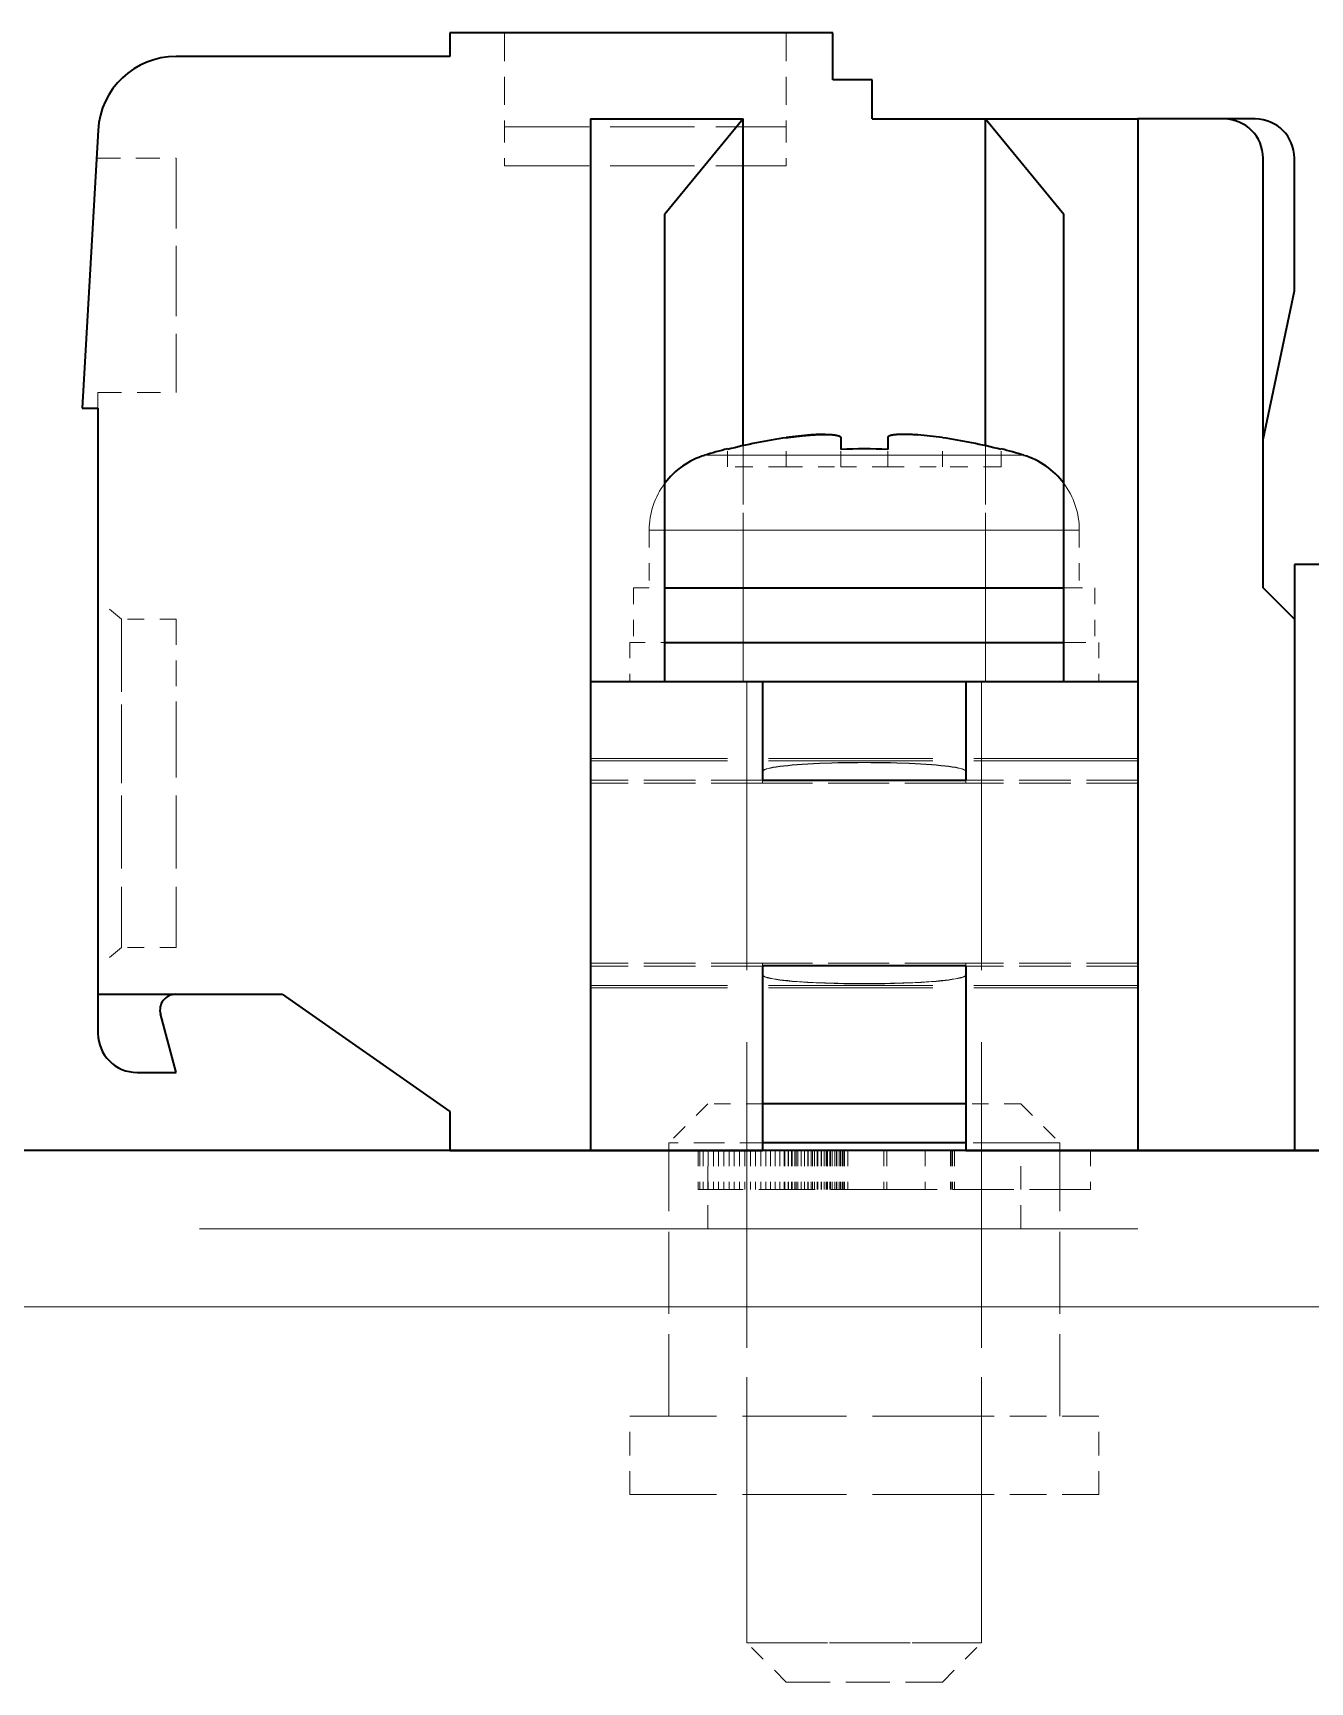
# Model space of a CAD drawing. Extents: x 23 to 587, y 4 to 413.
# Drawn here: x 86.61 to 94.77, y 245.45 to 256 of the extents above; entities that cross this region are included whole.
import ezdxf

# ---------------------------------------------------------------- set-up
doc = ezdxf.new("R2010")
doc.units = 0
doc.linetypes.add('DASHED', pattern=[15, 12, -3])
doc.layers.get('0').update_dxf_attribs({"lineweight": 13})

# ---------------------------------------------------------------- blocks, each defined once
blk = doc.blocks.new('BLOCK6915')
at = {"color": 7, "lineweight": 35, "ltscale": 0.1225}
blk.add_line((4.1, 83.8), (-0.8, 83.8), dxfattribs=at)
at = {"color": 7, "lineweight": 35, "ltscale": 0.0075}
blk.add_line((-0.8, 83.8), (-0.8, 83.5), dxfattribs=at)
at = {"color": 7, "linetype": 'DASHED', "lineweight": 13, "ltscale": 0.03}
for p, q in [((-0.1, 83.8), (-0.1, 82.6)), ((3.5, 83.8), (3.5, 82.6))]:
    blk.add_line(p, q, dxfattribs=at)
at = {"color": 7, "lineweight": 35, "ltscale": 0.015}
blk.add_line((4.1, 83.2), (4.1, 83.8), dxfattribs=at)
at = {"color": 7, "lineweight": 35, "ltscale": 0.0875}
blk.add_line((-0.8, 83.5), (-4.3, 83.5), dxfattribs=at)
at = {"color": 7, "lineweight": 35, "ltscale": 0.0125}
for p, q in [((4.6, 83.2), (4.1, 83.2)), ((4.6, 82.7), (4.6, 83.2)), ((-5.3, 71.5), (-5.3, 71)), ((-4.8, 70.5), (-4.3, 70.5)), ((-0.8, 70), (-0.8, 69.5))]:
    blk.add_line(p, q, dxfattribs=at)
at = {"color": 7, "lineweight": 35, "ltscale": 0.089058}
blk.add_line((-5.298, 82.557), (-5.5, 79), dxfattribs=at)
at = {"color": 7, "linetype": 'DASHED', "lineweight": 13, "ltscale": 0.09}
for p, q in [((-0.1, 82.6), (3.5, 82.6)), ((-0.1, 82.1), (3.5, 82.1))]:
    blk.add_line(p, q, dxfattribs=at)
at = {"color": 7, "linetype": 'DASHED', "lineweight": 13, "ltscale": 0.0125}
for p, q in [((-0.1, 82.6), (-0.1, 82.1)), ((3.5, 82.6), (3.5, 82.1)), ((1.5, 76), (1.5, 75.5)), ((7.5, 76), (7.5, 75.5)), ((2.375, 69.5), (2.375, 69)), ((2.395, 69.5), (2.395, 69)), ((2.44, 69.5), (2.44, 69)), ((2.505, 69.5), (2.505, 69)), ((2.571, 69.5), (2.571, 69)), ((2.637, 69.5), (2.637, 69)), ((2.704, 69.5), (2.704, 69)), ((2.771, 69.5), (2.771, 69)), ((2.838, 69.5), (2.838, 69)), ((2.906, 69.5), (2.906, 69)), ((2.974, 69.5), (2.974, 69)), ((3.043, 69.5), (3.043, 69)), ((3.111, 69.5), (3.111, 69)), ((3.177, 69.5), (3.177, 69)), ((3.241, 69.5), (3.241, 69)), ((3.302, 69.5), (3.302, 69)), ((3.362, 69.5), (3.362, 69)), ((3.42, 69.5), (3.42, 69)), ((3.475, 69.5), (3.475, 69)), ((3.483, 69.5), (3.483, 69)), ((3.525, 69.5), (3.525, 69)), ((3.529, 69.5), (3.529, 69)), ((3.568, 69.5), (3.568, 69)), ((3.58, 69.5), (3.58, 69)), ((3.61, 69.5), (3.61, 69)), ((3.63, 69.5), (3.63, 69)), ((3.652, 69.5), (3.652, 69)), ((3.694, 69.5), (3.694, 69)), ((3.737, 69.5), (3.737, 69)), ((3.779, 69.5), (3.779, 69)), ((3.781, 69.5), (3.781, 69)), ((3.821, 69.5), (3.821, 69)), ((3.839, 69.5), (3.839, 69)), ((3.864, 69.5), (3.864, 69)), ((3.898, 69.5), (3.898, 69)), ((3.906, 69.5), (3.906, 69)), ((3.947, 69.5), (3.947, 69)), ((3.955, 69.5), (3.955, 69)), ((3.986, 69.5), (3.986, 69)), ((4.013, 69.5), (4.013, 69)), ((4.023, 69.5), (4.023, 69)), ((4.03, 69.5), (4.03, 69)), ((4.058, 69.5), (4.058, 69)), ((4.069, 69.5), (4.069, 69)), ((4.09, 69.5), (4.09, 69)), ((4.091, 69.5), (4.091, 69)), ((4.122, 69.5), (4.122, 69)), ((4.125, 69.5), (4.125, 69)), ((4.146, 69.5), (4.146, 69)), ((4.15, 69.5), (4.15, 69)), ((4.177, 69.5), (4.177, 69)), ((4.181, 69.5), (4.181, 69)), ((4.198, 69.5), (4.198, 69)), ((4.201, 69.5), (4.201, 69)), ((4.223, 69.5), (4.223, 69)), ((4.237, 69.5), (4.237, 69)), ((4.247, 69.5), (4.247, 69)), ((4.291, 69.5), (4.291, 69)), ((4.752, 69.5), (4.752, 69)), ((4.789, 69.5), (4.789, 69)), ((5.277, 69.5), (5.277, 69)), ((5.604, 69.5), (5.604, 69)), ((5.611, 69.5), (5.611, 69)), ((5.63, 69.5), (5.63, 69)), ((5.652, 69.5), (5.652, 69)), ((7.395, 69.5), (7.395, 69))]:
    blk.add_line(p, q, dxfattribs=at)
at = {"color": 7, "lineweight": 35, "ltscale": 0.18}
for p, q in [((1, 82.7), (1, 75.5)), ((8, 82.7), (8, 75.5))]:
    blk.add_line(p, q, dxfattribs=at)
at = {"color": 7, "linetype": 'DASHED', "lineweight": 13, "ltscale": 0.04875}
blk.add_line((1, 82.7), (2.95, 82.7), dxfattribs=at)
at = {"color": 7, "lineweight": 35, "ltscale": 0.04875}
for p, q in [((1, 82.7), (2.95, 82.7)), ((6.05, 82.7), (8, 82.7))]:
    blk.add_line(p, q, dxfattribs=at)
at = {"color": 7, "linetype": 'DASHED', "lineweight": 13, "ltscale": 0.039443}
for p, q in [((2.95, 82.7), (1.95, 81.48)), ((6.05, 82.7), (7.05, 81.48))]:
    blk.add_line(p, q, dxfattribs=at)
at = {"color": 7, "lineweight": 35, "ltscale": 0.039443}
for p, q in [((2.95, 82.7), (1.95, 81.48)), ((6.05, 82.7), (7.05, 81.48))]:
    blk.add_line(p, q, dxfattribs=at)
at = {"color": 7, "linetype": 'DASHED', "lineweight": 13, "ltscale": 0.18}
for p, q in [((2.95, 75.5), (2.95, 82.7)), ((6.05, 75.5), (6.05, 82.7))]:
    blk.add_line(p, q, dxfattribs=at)
at = {"color": 7, "lineweight": 35, "ltscale": 0.104509}
for p, q in [((2.95, 78.52), (2.95, 82.7)), ((6.05, 78.52), (6.05, 82.7))]:
    blk.add_line(p, q, dxfattribs=at)
at = {"color": 7, "lineweight": 35, "ltscale": 0.03625}
blk.add_line((4.6, 82.7), (6.05, 82.7), dxfattribs=at)
at = {"color": 7, "lineweight": 35, "ltscale": 0.0275}
blk.add_line((9.1, 82.7), (8, 82.7), dxfattribs=at)
at = {"color": 7, "lineweight": 35, "ltscale": 0.01}
blk.add_line((9.5, 82.7), (9.1, 82.7), dxfattribs=at)
at = {"color": 7, "linetype": 'DASHED', "lineweight": 13, "ltscale": 0.025465}
blk.add_line((-5.319, 82.2), (-4.3, 82.2), dxfattribs=at)
at = {"color": 7, "linetype": 'DASHED', "lineweight": 13, "ltscale": 0.075}
blk.add_line((-4.3, 82.2), (-4.3, 79.2), dxfattribs=at)
at = {"color": 7, "lineweight": 35, "ltscale": 0.1375}
blk.add_line((9.6, 76.7), (9.6, 82.2), dxfattribs=at)
at = {"color": 7, "lineweight": 35, "ltscale": 0.0425}
blk.add_line((10, 80.5), (10, 82.2), dxfattribs=at)
at = {"color": 7, "lineweight": 35, "ltscale": 0.149492}
for p, q in [((1.95, 75.5), (1.95, 81.48)), ((7.05, 75.5), (7.05, 81.48))]:
    blk.add_line(p, q, dxfattribs=at)
at = {"color": 7, "lineweight": 35, "ltscale": 0.048541}
blk.add_line((9.6, 78.6), (10, 80.5), dxfattribs=at)
at = {"color": 7, "linetype": 'DASHED', "lineweight": 13, "ltscale": 0.005}
blk.add_line((-5.3, 79.2), (-5.3, 79), dxfattribs=at)
at = {"color": 7, "linetype": 'DASHED', "lineweight": 13, "ltscale": 0.025}
for p, q in [((-5.3, 79.2), (-4.3, 79.2)), ((2.5, 68.5), (2.5, 69.5)), ((2.5, 68.5), (2.5, 69.5)), ((6.5, 68.5), (6.5, 69.5)), ((6.5, 68.5), (6.5, 69.5)), ((1.5, 65.1), (1.5, 66.1)), ((7.5, 65.1), (7.5, 66.1))]:
    blk.add_line(p, q, dxfattribs=at)
at = {"color": 7, "lineweight": 35, "ltscale": 0.005}
blk.add_line((-5.5, 79), (-5.3, 79), dxfattribs=at)
at = {"color": 7, "lineweight": 35, "ltscale": 0.1875}
for p, q in [((-5.3, 79), (-5.3, 71.5)), ((10, 77), (10, 69.5))]:
    blk.add_line(p, q, dxfattribs=at)
at = {"color": 7, "linetype": 'DASHED', "lineweight": 13, "ltscale": 0.075491}
for p, q in [((2.95, 75.5), (2.95, 78.52)), ((6.05, 75.5), (6.05, 78.52))]:
    blk.add_line(p, q, dxfattribs=at)
at = {"color": 7, "linetype": 'DASHED', "lineweight": 13, "ltscale": 0.009293}
for p, q in [((3.5, 78.25), (3.5, 78.622)), ((3.5, 78.25), (3.5, 78.622)), ((5.5, 78.25), (5.5, 78.622)), ((5.5, 78.25), (5.5, 78.622))]:
    blk.add_line(p, q, dxfattribs=at)
at = {"color": 7, "lineweight": 35, "ltscale": 0.003766}
for p, q in [((4.2, 78.622), (4.2, 78.471)), ((4.8, 78.622), (4.8, 78.471))]:
    blk.add_line(p, q, dxfattribs=at)
at = {"color": 7, "lineweight": 13, "ltscale": 0.095835}
blk.add_line((2.458, 78.396), (6.292, 78.396), dxfattribs=at)
at = {"color": 7, "linetype": 'DASHED', "lineweight": 13, "ltscale": 0.006248}
blk.add_line((2.458, 78.396), (2.708, 78.396), dxfattribs=at)
at = {"color": 7, "linetype": 'DASHED', "lineweight": 13, "ltscale": 0.095835}
blk.add_line((2.708, 78.396), (6.542, 78.396), dxfattribs=at)
at = {"color": 7, "lineweight": 35, "ltscale": 0.000166026}
for p, q in [((2.75, 78.478), (2.75, 78.471)), ((6.25, 78.478), (6.25, 78.471))]:
    blk.add_line(p, q, dxfattribs=at)
at = {"color": 7, "linetype": 'DASHED', "lineweight": 13, "ltscale": 0.005527}
for p, q in [((2.75, 78.25), (2.75, 78.471)), ((4.2, 78.25), (4.2, 78.471)), ((4.8, 78.25), (4.8, 78.471)), ((6.25, 78.25), (6.25, 78.471))]:
    blk.add_line(p, q, dxfattribs=at)
at = {"color": 7, "lineweight": 13, "ltscale": 0.006248}
blk.add_line((6.292, 78.396), (6.542, 78.396), dxfattribs=at)
at = {"color": 7, "linetype": 'DASHED', "lineweight": 13, "ltscale": 0.01875}
for p, q in [((3.5, 78.25), (2.75, 78.25)), ((6.25, 78.25), (5.5, 78.25))]:
    blk.add_line(p, q, dxfattribs=at)
at = {"color": 7, "linetype": 'DASHED', "lineweight": 13, "ltscale": 0.0175}
for p, q in [((3.5, 78.25), (4.2, 78.25)), ((4.8, 78.25), (5.5, 78.25)), ((1.55, 76.7), (1.55, 76)), ((7.45, 76.7), (7.45, 76)), ((-4.3, 76.3), (-5, 76.3)), ((-4.3, 76.3), (-5, 76.3)), ((-4.3, 76.3), (-5, 76.3)), ((-4.3, 72.1), (-5, 72.1)), ((-4.3, 72.1), (-5, 72.1)), ((-4.3, 72.1), (-5, 72.1)), ((3.2, 70.1), (2.5, 70.1)), ((6.5, 70.1), (5.8, 70.1))]:
    blk.add_line(p, q, dxfattribs=at)
at = {"color": 7, "linetype": 'DASHED', "lineweight": 13, "ltscale": 0.014999}
blk.add_line((4.8, 78.25), (4.2, 78.25), dxfattribs=at)
at = {"color": 7, "linetype": 'DASHED', "lineweight": 13, "ltscale": 0.008416}
blk.add_line((1.75, 77.439), (2.087, 77.439), dxfattribs=at)
at = {"color": 7, "linetype": 'DASHED', "lineweight": 13, "ltscale": 0.018478}
for p, q in [((1.75, 77.439), (1.75, 76.7)), ((7.25, 77.439), (7.25, 76.7))]:
    blk.add_line(p, q, dxfattribs=at)
at = {"color": 7, "lineweight": 13, "ltscale": 0.124079}
blk.add_line((1.95, 77.439), (6.913, 77.439), dxfattribs=at)
at = {"color": 7, "linetype": 'DASHED', "lineweight": 13, "ltscale": 0.129084}
blk.add_line((2.087, 77.439), (7.25, 77.439), dxfattribs=at)
at = {"color": 7, "lineweight": 13, "ltscale": 0.003412}
blk.add_line((6.913, 77.439), (7.05, 77.439), dxfattribs=at)
at = {"color": 7, "lineweight": 35, "ltscale": 0.065}
for p, q in [((12.6, 77), (10, 77)), ((5.8, 74.236), (3.2, 74.236)), ((5.8, 71.864), (3.2, 71.864))]:
    blk.add_line(p, q, dxfattribs=at)
at = {"color": 7, "linetype": 'DASHED', "lineweight": 13, "ltscale": 0.010001}
blk.add_line((1.55, 76.7), (1.95, 76.7), dxfattribs=at)
at = {"color": 7, "lineweight": 35, "ltscale": 0.127499}
blk.add_line((1.95, 76.7), (7.05, 76.7), dxfattribs=at)
at = {"color": 7, "linetype": 'DASHED', "lineweight": 13, "ltscale": 0.000972347}
blk.add_line((7.05, 76.7), (7.089, 76.7), dxfattribs=at)
at = {"color": 7, "linetype": 'DASHED', "lineweight": 13, "ltscale": 0.009028}
blk.add_line((7.089, 76.7), (7.45, 76.7), dxfattribs=at)
at = {"color": 7, "lineweight": 35, "ltscale": 0.014142}
blk.add_line((10, 76.3), (9.6, 76.7), dxfattribs=at)
at = {"color": 7, "linetype": 'DASHED', "lineweight": 13, "ltscale": 0.009763}
for p, q in [((-5, 76.3), (-5.3, 76.55)), ((-5, 76.3), (-5.3, 76.55)), ((-5, 76.3), (-5.3, 76.55)), ((-5, 72.1), (-5.3, 71.85)), ((-5, 72.1), (-5.3, 71.85)), ((-5, 72.1), (-5.3, 71.85))]:
    blk.add_line(p, q, dxfattribs=at)
at = {"color": 7, "linetype": 'DASHED', "lineweight": 13, "ltscale": 0.07767}
for p, q in [((-5, 76.3), (-5, 73.193)), ((-5, 76.3), (-5, 73.193)), ((-5, 76.3), (-5, 73.193)), ((-5, 75.207), (-5, 72.1)), ((-5, 75.207), (-5, 72.1)), ((-5, 75.207), (-5, 72.1)), ((-4.3, 75.207), (-4.3, 72.1))]:
    blk.add_line(p, q, dxfattribs=at)
at = {"color": 7, "linetype": 'DASHED', "lineweight": 13, "ltscale": 0.02733}
blk.add_line((-4.3, 76.3), (-4.3, 75.207), dxfattribs=at)
at = {"color": 7, "linetype": 'DASHED', "lineweight": 13, "ltscale": 0.011252}
for p, q in [((1.5, 76), (1.95, 76)), ((1.5, 75.5), (1.95, 75.5))]:
    blk.add_line(p, q, dxfattribs=at)
at = {"color": 7, "lineweight": 35, "ltscale": 0.127497}
for p, q in [((1.95, 76), (7.05, 76)), ((1.95, 75.5), (7.05, 75.5))]:
    blk.add_line(p, q, dxfattribs=at)
at = {"color": 7, "linetype": 'DASHED', "lineweight": 13, "ltscale": 0.00207}
for p, q in [((7.05, 76), (7.133, 76)), ((7.05, 75.5), (7.133, 75.5))]:
    blk.add_line(p, q, dxfattribs=at)
at = {"color": 7, "linetype": 'DASHED', "lineweight": 13, "ltscale": 0.009181}
for p, q in [((7.133, 76), (7.5, 76)), ((7.133, 75.5), (7.5, 75.5))]:
    blk.add_line(p, q, dxfattribs=at)
at = {"color": 7, "lineweight": 35, "ltscale": 0.15}
for p, q in [((1, 75.5), (1, 69.5)), ((8, 75.5), (8, 69.5))]:
    blk.add_line(p, q, dxfattribs=at)
at = {"color": 7, "lineweight": 35, "ltscale": 0.02375}
for p, q in [((1, 75.5), (1.95, 75.5)), ((7.05, 75.5), (8, 75.5))]:
    blk.add_line(p, q, dxfattribs=at)
at = {"color": 7, "linetype": 'DASHED', "lineweight": 13, "ltscale": 0.02375}
for p, q in [((1, 75.5), (1.95, 75.5)), ((7.05, 75.5), (8, 75.5))]:
    blk.add_line(p, q, dxfattribs=at)
at = {"color": 7, "lineweight": 35, "ltscale": 0.03125}
for p, q in [((1.95, 75.5), (3.2, 75.5)), ((5.8, 75.5), (7.05, 75.5))]:
    blk.add_line(p, q, dxfattribs=at)
at = {"color": 7, "linetype": 'DASHED', "lineweight": 13, "ltscale": 0.3075}
for p, q in [((3, 75.5), (3, 63.2)), ((6, 75.5), (6, 63.2))]:
    blk.add_line(p, q, dxfattribs=at)
at = {"color": 7, "lineweight": 35, "ltscale": 0.031593}
for p, q in [((3.2, 75.5), (3.2, 74.236)), ((5.8, 75.5), (5.8, 74.236))]:
    blk.add_line(p, q, dxfattribs=at)
at = {"color": 7, "linetype": 'DASHED', "lineweight": 13, "ltscale": 0.065}
for p, q in [((5.8, 75.5), (3.2, 75.5)), ((5.8, 74.201), (3.2, 74.201)), ((5.8, 71.899), (3.2, 71.899)), ((5.8, 69.5), (3.2, 69.5))]:
    blk.add_line(p, q, dxfattribs=at)
at = {"color": 7, "linetype": 'DASHED', "lineweight": 13, "ltscale": 0.175}
for p, q in [((8, 74.516), (1, 74.516)), ((8, 74.486), (1, 74.486)), ((8, 71.614), (1, 71.614)), ((8, 71.584), (1, 71.584))]:
    blk.add_line(p, q, dxfattribs=at)
at = {"color": 7, "linetype": 'DASHED', "lineweight": 13, "ltscale": 0.055}
for p, q in [((3.2, 74.241), (1, 74.241)), ((3.2, 74.201), (1, 74.201)), ((8, 74.241), (5.8, 74.241)), ((8, 74.201), (5.8, 74.201)), ((3.2, 71.899), (1, 71.899)), ((3.2, 71.859), (1, 71.859)), ((8, 71.899), (5.8, 71.899)), ((8, 71.859), (5.8, 71.859))]:
    blk.add_line(p, q, dxfattribs=at)
at = {"color": 7, "linetype": 'DASHED', "lineweight": 13, "ltscale": 0.000874372}
for p, q in [((3.2, 74.236), (3.2, 74.201)), ((5.8, 74.236), (5.8, 74.201))]:
    blk.add_line(p, q, dxfattribs=at)
at = {"color": 7, "linetype": 'DASHED', "lineweight": 13, "ltscale": 0.00087537}
for p, q in [((3.2, 71.899), (3.2, 71.864)), ((5.8, 71.899), (5.8, 71.864))]:
    blk.add_line(p, q, dxfattribs=at)
at = {"color": 7, "lineweight": 35, "ltscale": 0.059093}
for p, q in [((3.2, 71.864), (3.2, 69.5)), ((5.8, 71.864), (5.8, 69.5))]:
    blk.add_line(p, q, dxfattribs=at)
at = {"color": 7, "lineweight": 35, "ltscale": 0.058944}
blk.add_line((-5.3, 71.5), (-2.942, 71.5), dxfattribs=at)
at = {"color": 7, "lineweight": 35, "ltscale": 0.065379}
blk.add_line((-2.942, 71.5), (-0.8, 70), dxfattribs=at)
at = {"color": 7, "lineweight": 35, "ltscale": 0.019366}
blk.add_line((-4.3, 70.5), (-4.5, 71.248), dxfattribs=at)
at = {"color": 7, "linetype": 'DASHED', "lineweight": 13, "ltscale": 0.017678}
for p, q in [((2.5, 70.1), (2, 69.6)), ((6.5, 70.1), (7, 69.6)), ((3.5, 62.7), (3, 63.2)), ((5.5, 62.7), (6, 63.2))]:
    blk.add_line(p, q, dxfattribs=at)
at = {"color": 7, "linetype": 'DASHED', "lineweight": 13, "ltscale": 0.125}
for p, q in [((3, 65.1), (3, 70.1)), ((6, 65.1), (6, 70.1))]:
    blk.add_line(p, q, dxfattribs=at)
at = {"color": 7, "lineweight": 35, "ltscale": 0.056471}
blk.add_line((5.459, 70.1), (3.2, 70.1), dxfattribs=at)
at = {"color": 7, "lineweight": 35, "ltscale": 0.008529}
blk.add_line((5.8, 70.1), (5.459, 70.1), dxfattribs=at)
at = {"color": 7, "lineweight": 35}
blk.add_line((68, 69.5), (-68, 69.5), dxfattribs=at)
at = {"color": 7, "lineweight": 35, "ltscale": 0.045}
blk.add_line((-0.8, 69.5), (1, 69.5), dxfattribs=at)
at = {"color": 7, "lineweight": 35, "ltscale": 0.055}
for p, q in [((1, 69.5), (3.2, 69.5)), ((5.8, 69.5), (8, 69.5))]:
    blk.add_line(p, q, dxfattribs=at)
at = {"color": 7, "linetype": 'DASHED', "lineweight": 13, "ltscale": 0.032536}
blk.add_line((3.301, 69.6), (2, 69.6), dxfattribs=at)
at = {"color": 7, "linetype": 'DASHED', "lineweight": 13, "ltscale": 0.0875}
for p, q in [((2, 66.1), (2, 69.6)), ((7, 66.1), (7, 69.6))]:
    blk.add_line(p, q, dxfattribs=at)
at = {"color": 7, "lineweight": 35, "ltscale": 0.062464}
blk.add_line((5.699, 69.6), (3.2, 69.6), dxfattribs=at)
at = {"color": 7, "linetype": 'DASHED', "lineweight": 13, "ltscale": 0.092464}
blk.add_line((7, 69.6), (3.301, 69.6), dxfattribs=at)
at = {"color": 7, "lineweight": 35, "ltscale": 0.002536}
blk.add_line((5.8, 69.6), (5.699, 69.6), dxfattribs=at)
at = {"color": 7, "lineweight": 35, "ltscale": 0.05}
blk.add_line((8, 69.5), (10, 69.5), dxfattribs=at)
at = {"color": 7, "lineweight": 35, "ltscale": 0.125}
blk.add_line((10, 69.5), (15, 69.5), dxfattribs=at)
at = {"color": 7, "linetype": 'DASHED', "lineweight": 13, "ltscale": 0.00051159}
blk.add_line((2.395, 69), (2.375, 69), dxfattribs=at)
at = {"color": 7, "linetype": 'DASHED', "lineweight": 13, "ltscale": 0.059857}
blk.add_line((4.789, 69), (2.395, 69), dxfattribs=at)
at = {"color": 7, "linetype": 'DASHED', "lineweight": 13, "ltscale": 0.065143}
blk.add_line((7.395, 69), (4.789, 69), dxfattribs=at)
at = {"color": 7, "linetype": 'DASHED', "lineweight": 13}
for p, q in [((68, 68.5), (-68, 68.5)), ((68, 67.5), (-68, 67.5)), ((68, 67.5), (-68, 67.5)), ((-68, 67.5), (68, 67.5))]:
    blk.add_line(p, q, dxfattribs=at)
at = {"color": 7, "lineweight": 13}
blk.add_line((68, 67.5), (-68, 67.5), dxfattribs=at)
at = {"color": 7, "linetype": 'DASHED', "lineweight": 13, "ltscale": 0.110957}
for p, q in [((5.938, 66.1), (1.5, 66.1)), ((5.938, 65.1), (1.5, 65.1))]:
    blk.add_line(p, q, dxfattribs=at)
at = {"color": 7, "linetype": 'DASHED', "lineweight": 13, "ltscale": 0.039043}
for p, q in [((7.5, 66.1), (5.938, 66.1)), ((7.5, 65.1), (5.938, 65.1))]:
    blk.add_line(p, q, dxfattribs=at)
at = {"color": 7, "linetype": 'DASHED', "lineweight": 13, "ltscale": 0.070409}
for p, q in [((3, 63.2), (5.816, 63.2)), ((3.184, 63.2), (6, 63.2))]:
    blk.add_line(p, q, dxfattribs=at)
at = {"color": 7, "linetype": 'DASHED', "lineweight": 13, "ltscale": 0.04694}
blk.add_line((3.5, 62.7), (5.378, 62.7), dxfattribs=at)
at = {"color": 7, "linetype": 'DASHED', "lineweight": 13, "ltscale": 0.00306}
blk.add_line((5.378, 62.7), (5.5, 62.7), dxfattribs=at)
at = {"color": 7, "lineweight": 35}
for centre, radius, start, end in [((-4.3, 82.5), 1, 90, 176.7557), ((9.1, 82.2), 0.5, 0, 90), ((9.5, 82.2), 0.5, 0, 90), ((4.5, 71.7), 6.993, 98.2207, 104.4915), ((4.5, 71.7), 6.993, 98.2207, 104.4915), ((4.145, 74.217), 4.452, 94.2546, 98.3259), ((4.008, 76.106), 2.558, 90.2097, 94.3338), ((4.855, 74.217), 4.452, 81.6741, 85.7454), ((4.5, 71.699), 6.994, 75.509, 81.7788), ((4.5, 71.699), 6.994, 75.509, 81.7788), ((2.75, 77.439), 1, 106.9578, 143.13), ((4.509, 71.667), 7.035, 104.4816, 106.9495), ((4.5, 71.699), 6.779, 87.4636, 92.5364), ((4.5, 71.699), 6.779, 87.4636, 92.5364), ((4.491, 71.667), 7.035, 73.0505, 75.5184), ((6.25, 77.439), 1, 36.8698, 73.0422), ((-4.307, 71.3), 0.2, 90, 195), ((-4.8, 71), 0.5, 180, 270)]:
    blk.add_arc(centre, radius, start, end, dxfattribs=at)
at = {"color": 7, "linetype": 'DASHED', "lineweight": 13}
for centre, radius, start, end in [((4.945, 75.065), 3.599, 81.1338, 89.2599), ((2.75, 77.439), 1, 143.1301, 180), ((6.25, 77.439), 1, 0, 36.8698)]:
    blk.add_arc(centre, radius, start, end, dxfattribs=at)
for centre, major_axis, start_param, end_param in [((4.5, 74.354), (1.3, 0), 0, 3.141593), ((4.5, 74.35), (1.3, 0), 6.283185, 9.424778), ((4.5, 71.75), (-1.3, 0), 0, 3.141593), ((4.5, 71.746), (1.3, 0), 3.141593, 6.283185)]:
    blk.add_ellipse(centre, major_axis=major_axis, ratio=0.087489, start_param=start_param, end_param=end_param, dxfattribs=at)
at = {"color": 7, "lineweight": 35}
for points, knots in [([(3.5, 78.622), (3.55, 78.629), (3.589, 78.634), (3.622, 78.638), (3.749, 78.652), (3.816, 78.657), (3.857, 78.66), (3.952, 78.664), (4.023, 78.664), (4.058, 78.663), (4.103, 78.661), (4.145, 78.653), (4.154, 78.651), (4.17, 78.647), (4.185, 78.641), (4.19, 78.638), (4.198, 78.633), (4.2, 78.624), (4.2, 78.623), (4.2, 78.623), (4.2, 78.622)], [0, 0, 0, 0, 0, 0, 0.647352, 0.647352, 0.647352, 2.886415, 2.886415, 2.886415, 5.757566, 5.757566, 5.757566, 6.467897, 6.467897, 6.467897, 7.2005, 7.2005, 7.2005, 7.272679, 7.272679, 7.272679, 7.272679, 7.272679, 7.272679]), ([(5.186, 78.656), (5.103, 78.662), (5.049, 78.664), (5.007, 78.664), (4.938, 78.664), (4.874, 78.657), (4.858, 78.654), (4.829, 78.649), (4.808, 78.637), (4.804, 78.633), (4.8, 78.629), (4.8, 78.622)], [0, 0, 0, 0, 0, 0, 3.488442, 3.488442, 3.488442, 5.229943, 5.229943, 5.229943, 5.79468, 5.79468, 5.79468, 5.79468, 5.79468, 5.79468]), ([(4.992, 78.663), (4.963, 78.663), (4.937, 78.662), (4.912, 78.661), (4.874, 78.658), (4.839, 78.65), (4.829, 78.647), (4.813, 78.642), (4.803, 78.632), (4.801, 78.629), (4.8, 78.626), (4.8, 78.622)], [0, 0, 0, 0, 0, 0, 2.019491, 2.019491, 2.019491, 3.048356, 3.048356, 3.048356, 3.384426, 3.384426, 3.384426, 3.384426, 3.384426, 3.384426])]:
    blk.add_open_spline(points, degree=5, knots=knots, dxfattribs=at)
at = {"color": 7, "linetype": 'DASHED', "lineweight": 13}
blk.add_open_spline([(3.998, 78.664), (4.034, 78.663), (4.067, 78.662), (4.094, 78.66), (4.134, 78.657), (4.17, 78.647), (4.177, 78.644), (4.188, 78.64), (4.196, 78.632), (4.198, 78.629), (4.2, 78.626), (4.2, 78.622)], degree=5, knots=[0, 0, 0, 0, 0, 0, 2.532732, 2.532732, 2.532732, 3.247122, 3.247122, 3.247122, 3.597478, 3.597478, 3.597478, 3.597478, 3.597478, 3.597478], dxfattribs=at)

msp = doc.modelspace()

# ---------------------------------------------------------------- block references
at = {"lineweight": 0, "xscale": 0.5, "yscale": 0.5, "zscale": 0.5}
msp.add_blockref('BLOCK6915', (89.6743, 214.1001), dxfattribs=at)

doc.saveas('drawing.dxf')
